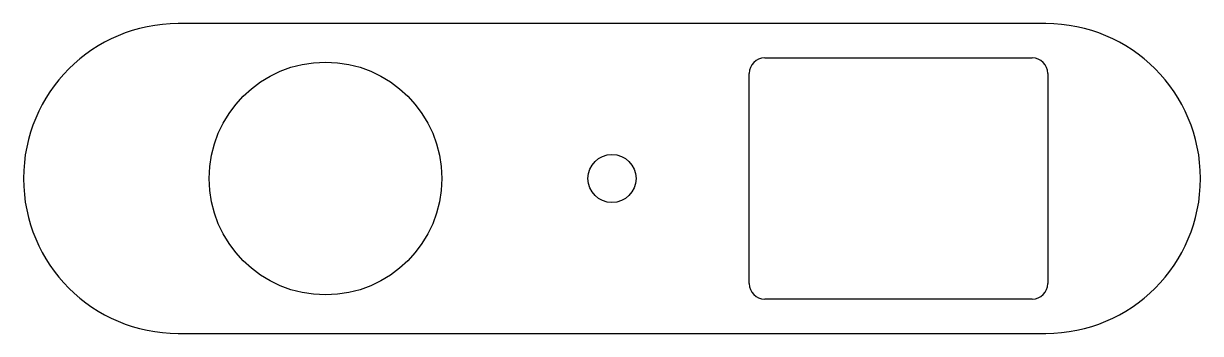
# Model space of a CAD drawing. Header units: millimetres. Extents: x 53.4 to 129.5, y 24.8 to 44.8.
import ezdxf

# ---------------------------------------------------------------- set-up
doc = ezdxf.new("R2010")
doc.units = ezdxf.units.MM
doc.layers.add('CUT', color=1, linetype='Continuous')

msp = doc.modelspace()

# ---------------------------------------------------------------- linework, layer by layer
at = {"layer": 'CUT'}
for p, q in [((119.46, 44.8), (63.44, 44.8)), ((101.31, 42.583), (118.59, 42.583)), ((100.31, 28.017), (100.31, 41.583)), ((119.59, 41.583), (119.59, 28.017)), ((53.45, 34.81), (53.45, 34.79)), ((129.45, 34.79), (129.45, 34.81)), ((118.59, 27.017), (101.31, 27.017)), ((63.44, 24.8), (119.46, 24.8))]:
    msp.add_line(p, q, dxfattribs=at)
for centre, radius in [((72.95, 34.8), 7.513), ((91.45, 34.8), 1.55)]:
    msp.add_circle(centre, radius, dxfattribs=at)
for centre, radius, start, end in [((63.44, 34.81), 9.99, 90, 180), ((119.46, 34.81), 9.99, 0, 90), ((101.31, 41.583), 1, 90, 180), ((118.59, 41.583), 1, 0, 90), ((63.44, 34.79), 9.99, -180, -90), ((119.46, 34.79), 9.99, -90, 0), ((101.31, 28.017), 1, 180, 270), ((118.59, 28.017), 1, 270, 360)]:
    msp.add_arc(centre, radius, start, end, dxfattribs=at)

doc.saveas('drawing.dxf')
